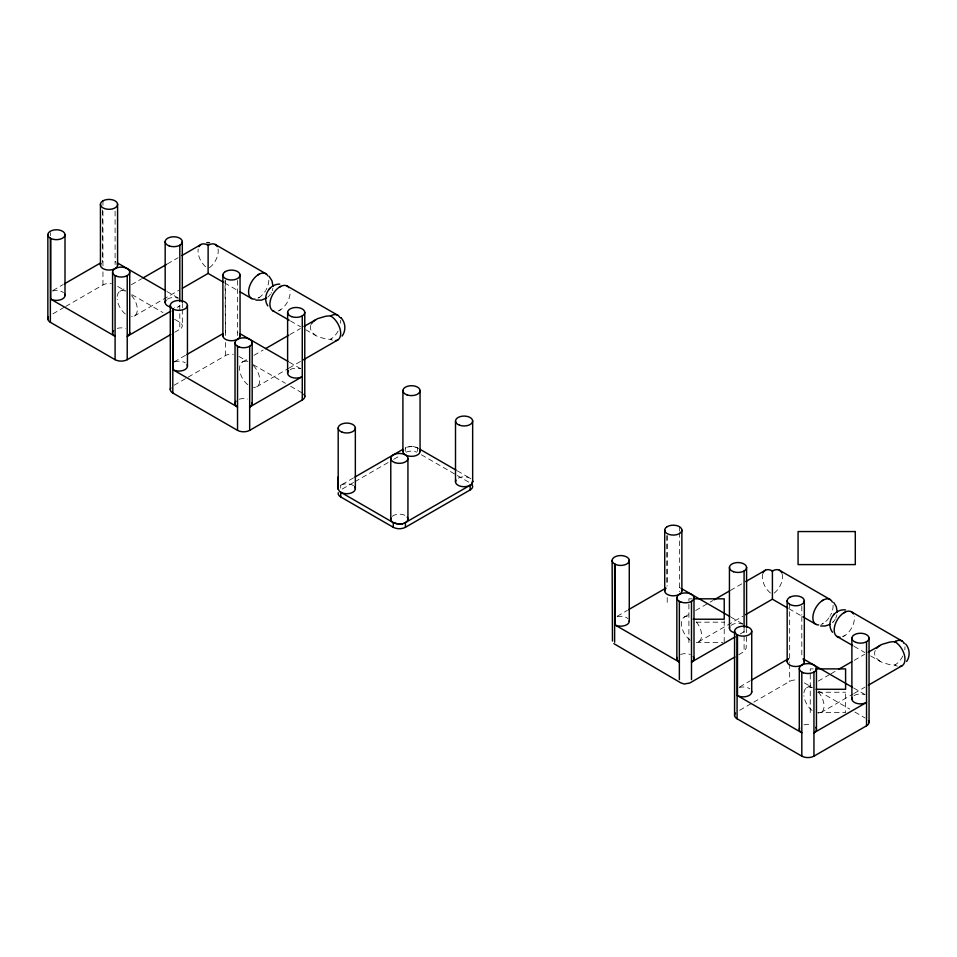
<?xml version="1.0" encoding="UTF-8"?>
<svg xmlns="http://www.w3.org/2000/svg" width="957" height="957" viewBox="0 0 957 957"><rect width="100%" height="100%" fill="white"/><g stroke="black" fill="none" stroke-linecap="round" stroke-linejoin="round"><path stroke-width="0.72" stroke-dasharray="4.79 3.59" d="M272.685 289.05L272.829 288.332M836.956 614.837L835.736 618.318M310.714 325.416L310.511 326.134A10.168 8.302 0 0 0 310.511 329.064L312.281 332.569L315.834 335.596M272.578 289.552L272.219 290.749M875.26 650.485L874.782 651.92A10.168 8.302 0 0 0 874.782 654.851L876.552 658.356L880.105 661.383M310.989 324.698L311.348 323.992M271.13 293.153L271.465 292.543M835.15 619.382L834.049 620.914M270.484 294.182L269.455 295.522M267.816 297.125L269.096 295.904M832.925 622.146L833.726 621.308L832.542 622.505M258.701 297.783L259.969 296.957A14.307 8.254 -60 0 0 264.12 292.83M278.116 310.977A14.307 8.254 -60 0 0 278.75 310.726L281.286 309.267A14.307 8.254 -60 0 0 289.947 290.485M828.918 617.899A14.307 8.254 -60 0 1 824.24 622.732L821.704 624.203A14.307 8.254 -60 0 1 821.07 624.442M353.54 485.725A8.577 4.952 0 0 0 340.692 485.259L339.986 485.725L353.635 477.782M102.232 262.039A8.577 4.952 0 0 1 102.578 261.799L102.949 261.572M225.397 332.27L225.027 280.664M305.678 329.734L317.688 336.601L325.547 338.91A28.196 23.028 0 0 0 330.584 339.28L331.218 338.886A14.307 8.254 -60 0 0 338.371 330.548M870.738 655.964L881.959 662.376L889.819 664.696A28.196 23.028 0 0 0 894.855 665.055L895.489 664.672A14.307 8.254 -60 0 0 903.037 655.521M52.922 290.461L63.186 284.54M52.922 313.812L64.466 307.149M65.746 306.407L102.949 284.935A8.577 4.952 0 0 1 111.407 283.679M119.852 291.371L125.439 288.141M131.408 284.696L141.684 278.762M167.367 263.929L178.086 257.744M134.147 316.133L178.792 290.354M177.248 307.436L179.808 305.953A8.577 4.952 0 0 1 174.557 307.376M174.676 332.27L179.808 329.304L179.808 302.986M258.067 298.117L259.287 297.364M174.09 361.902L185.634 355.226M279.372 310.427L280.724 309.745M174.09 385.252L186.914 377.848M188.206 377.106L225.397 355.633A8.577 4.952 0 0 1 233.341 354.293M242.3 362.069L247.851 358.863M253.916 355.358L263.163 350.023M289.947 334.555L300.354 328.55M332.474 340.166A14.307 8.254 60 0 1 331.218 339.627L330.584 339.28L331.218 338.886M256.596 386.819L288.703 368.289M289.146 368.026L300.713 361.351M353.635 482.448L340.692 489.924L340.692 485.259M354.939 481.706L388.59 462.279M393.77 459.288L400.241 455.544M617.193 616.236L627.457 610.315M684.123 617.145L690.547 613.437M695.679 610.47L712.821 600.577M730.358 590.457L743.194 583.04M698.419 641.908L743.063 616.129M740.24 633.953L744.091 631.74A8.577 4.952 0 0 1 740.407 632.984M738.732 654.755L743.888 651.609L746.149 648.308L746.592 634.096M822.338 623.904L823.522 623.127M739.653 686.935L749.917 681.013M842.387 636.752A14.307 8.254 -60 0 0 843.021 636.501L845.557 635.041A14.307 8.254 -60 0 0 854.218 616.26M739.653 710.297L752.477 702.881M753.757 702.151L789.669 681.408A8.577 4.952 0 0 1 798.138 680.152M806.572 687.844L812.122 684.638M818.187 681.145L829.982 674.326M831.083 673.692L835.09 671.383M854.218 660.33L864.626 654.325M820.867 712.606L853.429 693.813M854.266 693.323L864.984 687.138M843.655 636.214L844.995 635.52M411.426 446.44C397.897 448.689 414.106 445.711 411.558 446.44M691.839 598.819L688.896 598.819L688.896 642.578M696.253 622.182L724.222 622.182M696.253 642.578L722.75 642.578M813.199 668.895L810.256 668.895L810.256 712.642M817.613 692.246L845.593 692.246M817.613 712.642L845.593 712.642L845.593 690.751M412.67 446.488L413.639 446.596M418.592 448.606A8.577 4.952 0 0 0 417.563 447.888L413.711 446.608L415.733 447.086M415.781 447.098L416.714 447.457M416.75 447.481L417.563 447.888L417.563 451.393M895.453 664.648L894.855 665.043L895.489 665.402A14.307 8.254 60 0 0 897.367 666.144M894.855 665.067L895.489 665.402M330.584 339.257L331.218 339.627M224.644 282.949L238.616 291.012M290.426 320.93L300.594 326.792M788.915 608.724L801.93 616.236M854.051 646.334L864.865 652.578M166.865 291.478L179.808 298.943M289.313 362.165L302.268 369.641M731.136 617.253L744.091 624.73M853.596 687.951L866.54 695.428M457.326 470.844L470.521 478.476M421.403 454.778L456.034 474.78M457.326 475.509L468.87 482.184M117.675 286.43L125.439 290.916M131.91 294.648L162.977 312.592M174.629 319.315L179.808 322.306A8.577 4.952 0 0 1 179.808 329.304M238.831 356.375L247.887 361.614M253.067 364.593L285.437 383.279M290.617 386.269L302.268 393.004M804.394 682.903L812.17 687.389M818.642 691.121L849.708 709.065M854.888 712.056L865.248 718.037M470.856 478.715L470.15 478.249A8.577 4.952 0 0 0 457.637 478.476M801.81 606.212L801.81 615.1M801.81 616.583L801.81 658.057M789.669 603.257L789.669 662.435M789.669 663.895L789.669 681.408M746.592 629.347L746.592 632.613M744.091 627.648L744.091 649.253M724.222 620.686L724.222 642.578M679.362 526.637L679.362 531.075M679.362 532.559L679.362 591.737M667.22 535.513L667.22 585.875M667.22 597.575L667.22 604.872M666.85 535.741L666.85 586.103M405.421 451.393C404.333 450.173 406.821 446.405 405.421 447.888A8.577 4.952 0 0 0 404.392 448.606M237.539 280.437L237.539 336.649M225.397 280.437L225.397 336.649M225.397 342.486L225.397 355.633M182.32 303.525L182.32 307.951M182.32 309.422L182.32 325.966M115.091 211.222L115.091 264.491M102.949 200.85L102.949 205.288M102.949 211.222L102.949 265.962M102.949 271.8L102.949 284.935M102.578 209.966L102.578 261.799M50.362 232.695L50.362 235.661M617.289 616.679A8.577 4.952 0 0 1 628.091 618.701M730.921 625.447A8.577 4.952 0 0 1 742.835 624.131M679.362 587.359A8.577 4.952 0 0 1 680.678 588.34M680.606 654.492A8.577 4.952 0 0 1 690.248 654.492M52.527 291.024A8.577 4.952 0 0 1 63.521 292.663M115.091 261.572A8.577 4.952 0 0 1 116.12 262.29M167.308 299.17A8.577 4.952 0 0 1 178.11 298.189M117.256 328.395A8.577 4.952 0 0 1 125.523 328.55M406.27 452.135A8.577 4.952 0 0 1 416.714 452.135M392.25 516.337A8.577 4.952 0 0 1 405.421 515.62M818.247 692.019A14.307 8.254 60 0 1 824.061 705.931A14.307 8.254 60 0 1 818.247 713.144M812.05 710.477A14.307 8.254 60 0 1 803.916 695.763M803.916 692.844A14.307 8.254 60 0 1 812.05 687.533M904.951 646.824A14.307 8.254 -60 0 1 904.784 649.839M739.259 687.509A8.577 4.952 0 0 1 749.929 688.884M854.027 695.655A8.577 4.952 0 0 1 864.841 694.662M803.988 724.88A8.577 4.952 0 0 1 812.242 725.023M696.373 621.978A14.307 8.254 60 0 1 701.613 635.233A14.307 8.254 60 0 1 696.373 642.446M690.224 640.257A14.307 8.254 60 0 1 681.384 623.557A14.307 8.254 60 0 1 690.224 617.086M770.505 593.065A14.307 8.254 60 0 1 762.609 574.128M833.068 605.326A14.307 8.254 -60 0 1 831.836 612.396M831.513 613.21A14.307 8.254 -60 0 1 830.76 614.825M830.341 615.614A14.307 8.254 -60 0 1 829.898 616.392M782.204 574.128A14.307 8.254 -60 0 1 773.675 593.543M131.528 295.534A14.307 8.254 60 0 1 137.329 309.458A14.307 8.254 60 0 1 131.528 316.671M125.331 313.992A14.307 8.254 60 0 1 117.185 299.29M117.185 296.359A14.307 8.254 60 0 1 125.331 291.048M205.611 266.764A14.307 8.254 60 0 1 198.195 248.987M268.809 280.257A14.307 8.254 -60 0 1 267.23 287.423M266.883 288.236A14.307 8.254 -60 0 1 266.07 289.839M265.615 290.617A14.307 8.254 -60 0 1 264.646 292.112M218.064 248.987A14.307 8.254 -60 0 1 209.392 267.757M253.402 365.61A14.307 8.254 60 0 1 259.79 380.156A14.307 8.254 60 0 1 253.402 387.322M247.779 384.69A14.307 8.254 60 0 1 239.561 368.481A14.307 8.254 60 0 1 247.779 361.746M340.62 320.344A14.307 8.254 -60 0 1 340.62 323.275M174.509 361.878A8.577 4.952 0 0 1 185.311 362.859M237.539 332.27A8.577 4.952 0 0 1 237.91 332.498M290.127 369.641A8.577 4.952 0 0 1 300.091 368.732M239.238 399.248A8.577 4.952 0 0 1 247.504 399.093"/><path stroke-width="1.44" d="M338.192 476.921L338.252 489.362M338.252 488.118L338.192 488.716L338.288 487.986M906.65 661.454C910.334 656.275 909.868 648.679 905.609 643.965M342.08 336.098C346.195 330.727 345.68 322.485 340.895 317.7L341.338 318.179M311.779 323.299L312.281 322.629M279.755 284.109C269.144 283.846 261.823 297.089 267.84 305.917M845.605 609.944C834.121 608.317 825.389 622.995 832.494 632.266M407.227 517.151A8.577 4.952 0 0 1 405.421 522.63L404.608 523.036L470.15 485.259C472.914 485.366 472.471 478.703 472.662 481.598M876.552 648.415L877.126 647.757M269.252 288.99L270.053 288.141M471.538 484.206L472.662 481.909L472.662 420.865M833.523 614.765L834.325 613.927M312.855 321.971L315.834 319.614M471.466 484.278L470.15 485.259A8.577 4.952 0 0 1 459.48 485.941A8.577 4.952 0 0 1 456.01 480.079M877.772 647.123L880.105 645.389M254.969 299.11A14.307 8.254 -60 0 1 248.664 290.426A14.307 8.254 -60 0 1 257.433 275.245L259.969 273.786A14.307 8.254 -60 0 1 267.852 275.843M274.073 311.288A14.307 8.254 -60 0 1 270.221 301.156A14.307 8.254 -60 0 1 278.75 287.555L281.286 286.095A14.307 8.254 -60 0 1 288.87 287.662M832.375 602.156A14.307 8.254 -60 0 0 824.24 599.561L821.704 601.032A14.307 8.254 -60 0 0 812.983 615.818A14.307 8.254 -60 0 0 818.666 624.933M852.831 613.006A14.307 8.254 -60 0 0 845.557 611.87L843.021 613.329A14.307 8.254 -60 0 0 834.301 628.127A14.307 8.254 -60 0 0 839.983 637.242M266.513 298.082L261.548 300.115L255.854 300.115M64.466 283.798L100.389 263.055M142.964 278.02L166.53 264.419M181.938 255.519L201.209 244.394M199.953 245.315A14.307 8.254 60 0 1 207.49 244.884L208.77 244.884A14.307 8.254 -60 0 1 216.306 245.315M182.332 288.308L208.124 273.415L223.531 282.303M170.836 311.133L127.221 336.314A8.577 4.952 0 0 0 129.697 332.342M258.067 274.815L259.287 274.061M48.352 317.126A8.577 4.952 0 0 0 50.362 322.306L115.091 359.676A8.577 4.952 0 0 0 127.221 359.676L170.836 334.495M279.372 287.124L280.724 286.43M186.914 354.485L222.837 333.754M265.52 348.659L288.739 335.249M303.979 326.457L317.688 318.609L325.547 316.288A28.196 23.028 0 0 1 330.584 315.93L331.218 315.583A14.307 8.254 -60 0 1 339.735 317.341M303.273 359.868L337.953 339.855M170.801 387.812A8.577 4.952 0 0 0 172.81 393.004L237.539 430.363A8.577 4.952 0 0 0 249.669 430.363L302.268 400.002A8.577 4.952 0 0 0 303.836 394.248M354.939 477.029L402.837 449.383M338.252 492.783A8.577 4.952 0 0 0 340.692 496.934L393.291 527.295A8.577 4.952 0 0 0 405.421 527.295L470.15 489.924A8.577 4.952 0 0 0 472.363 485.139M628.737 609.573L665.94 588.1M714.113 599.836L729.521 590.936M745.766 581.557L765.48 570.181M763.542 571.939A14.307 8.254 60 0 1 771.773 570.659L773.041 570.659A14.307 8.254 -60 0 1 780.194 570.743M745.611 614.657L772.407 599.19L787.802 608.09M735.108 636.919L691.492 662.1A8.577 4.952 0 0 0 693.299 656.622M822.338 600.589L823.522 599.812M734.892 656.981L689.722 683.047L684.171 684.004L680.822 682.879L613.904 643.654M843.655 612.899L844.995 612.217M751.197 680.271L788.389 658.799M838.822 669.218L851.73 661.777M868.25 652.231L881.959 644.384L889.819 642.075A28.196 23.028 0 0 1 894.855 641.704L895.489 641.357A14.307 8.254 -60 0 1 903.719 642.637M895.489 641.357L894.855 641.728L895.489 642.099A14.307 8.254 60 0 1 904.652 656.131A14.307 8.254 60 0 1 900.274 666.371M868.382 685.176L902.224 665.629M735.502 713.025A8.577 4.952 0 0 0 737.081 718.779L801.81 756.15A8.577 4.952 0 0 0 813.952 756.15L866.54 725.789A8.577 4.952 0 0 0 868.537 720.609M829.898 624.395L825.317 625.986L820.628 625.986M207.49 244.884L208.805 244.908M335.452 340.644A14.307 8.254 60 0 0 340.453 330.751A14.307 8.254 60 0 0 331.218 316.312L330.584 315.954L331.218 315.583M771.773 570.659L773.077 570.683M402.67 523.694C405.361 523.527 394.416 524.46 400.469 524.029M401.617 523.898L402.574 523.706M400.528 524.029L401.509 523.91M206.82 242.659L209.439 242.659M693.311 598.819L724.222 598.819L724.222 619.227L693.311 619.227M816.142 668.895L845.593 668.895L845.593 689.291L816.142 689.291M354.64 486.79A8.577 4.952 0 0 1 351.59 492.855A8.577 4.952 0 0 1 340.692 492.257L339.986 491.79L393.291 522.63L398.172 524.029M397.131 523.91L393.291 522.63A8.577 4.952 0 0 1 390.982 518.036M50.362 238.221L50.757 238.437A8.577 4.952 0 0 0 64.801 235.793A8.577 4.952 0 0 0 54.035 229.955A8.577 4.952 0 0 0 50.362 238.221L50.362 322.306M172.81 308.92L173.205 309.135A8.577 4.952 0 0 0 187.249 306.491A8.577 4.952 0 0 0 176.483 300.654A8.577 4.952 0 0 0 172.81 308.92L172.81 393.004M614.633 563.996L615.028 564.211A8.577 4.952 0 0 0 629.072 561.58A8.577 4.952 0 0 0 618.306 555.742A8.577 4.952 0 0 0 614.633 563.996L614.633 642.243M737.081 634.694L737.476 634.91A8.577 4.952 0 0 0 751.532 632.278A8.577 4.952 0 0 0 740.754 626.44A8.577 4.952 0 0 0 737.081 634.694L737.081 718.779M64.669 294.062A8.577 4.952 0 0 1 61.021 299.625A8.577 4.952 0 0 1 50.757 299.158L115.091 336.314A8.577 4.952 0 0 1 113.512 330.56M187.117 364.761A8.577 4.952 0 0 1 183.481 370.323A8.577 4.952 0 0 1 173.205 369.857L237.539 407.012A8.577 4.952 0 0 1 235.96 401.258M629.239 620.758A8.577 4.952 0 0 1 624.598 625.639A8.577 4.952 0 0 1 615.028 624.945L679.362 662.1A8.577 4.952 0 0 1 677.054 657.507M751.628 691.145A8.577 4.952 0 0 1 747.285 696.265A8.577 4.952 0 0 1 737.476 695.631L801.81 732.787A8.577 4.952 0 0 1 799.633 727.906M215.05 244.394L266.07 273.846M286.933 285.904L337.953 315.355M779.321 570.181L830.341 599.632M851.216 611.679L902.224 641.13M239.896 291.753L251.775 298.608M272.637 310.654L289.158 320.188M802.899 616.798L816.046 624.395M836.92 636.441L852.771 645.592M117.675 263.067L165.573 290.725M240.123 333.766L288.021 361.423M681.946 588.854L729.844 616.511M803.102 658.799L852.292 687.198M420.123 449.371L456.034 470.102M894.855 641.704L895.489 642.099M330.584 315.93L331.218 316.312M269.096 276.298L271.967 280.784L272.996 286.358M339.304 491.204L338.192 488.919L338.192 427.875M833.726 602.455L836.251 606.559L837.267 612.145M612.468 641.011L612.121 560.347M869.052 638.044L869.052 722.439M866.54 641.704L866.54 725.789M851.886 638.044L851.886 699.077M816.453 668.405L816.453 729.449M813.952 672.065L813.952 756.15M804.323 600.673L804.323 661.718M801.81 672.065L801.81 756.15M799.298 668.405L799.298 729.449M787.168 600.673L787.168 661.718M772.407 571.006L772.407 599.19M751.735 631.034L751.735 692.078M746.592 567.345L746.592 627.876M744.091 571.006L744.091 627.29M737.476 634.91L737.476 695.631M734.569 631.034L734.569 715.429M729.437 567.345L729.437 628.39M694.004 597.706L694.004 658.751M691.492 601.367L691.492 679.614M681.874 529.975L681.874 591.019M679.362 601.367L679.362 679.614M676.85 597.706L676.85 658.751M664.708 529.975L664.708 591.019M629.275 560.347L629.275 621.38M615.028 564.211L615.028 624.945M470.15 485.259L470.15 489.924M455.508 420.865L455.508 481.909M420.063 390.504L420.063 451.548M407.933 458.236L407.933 519.28M405.421 522.63L405.421 527.295M402.909 390.504L402.909 451.548M393.291 522.63L393.291 527.295M390.779 458.236L390.779 519.28M355.346 427.875L355.346 488.919M340.692 492.257L340.692 496.934M304.769 312.269L304.769 396.653M302.268 315.93L302.268 400.002M287.614 312.269L287.614 373.302M252.181 342.63L252.181 403.663M249.669 346.29L249.669 430.363M240.051 274.898L240.051 335.931M237.539 346.29L237.539 430.363M235.027 342.63L235.027 403.663M222.885 274.898L222.885 335.931M208.124 245.231L208.124 273.415M187.452 305.259L187.452 366.292M182.32 241.571L182.32 302.364M179.808 245.231L179.808 301.515M173.205 309.135L173.205 369.857M170.298 305.259L170.298 389.655M165.166 241.571L165.166 302.603M129.733 271.932L129.733 332.964M127.221 275.592L127.221 359.676M117.591 204.2L117.591 265.233M115.091 275.592L115.091 359.676M112.579 271.932L112.579 332.964M100.437 204.2L100.437 265.233M65.004 234.561L65.004 295.593M50.757 238.437L50.757 299.158M47.85 234.561L47.85 318.956M681.767 590.086A8.577 4.952 0 0 1 671.946 595.756A8.577 4.952 0 0 1 665.641 588.615M735.622 632.984A8.577 4.952 0 0 1 729.772 626.847M117.256 263.701A8.577 4.952 0 0 1 108.751 270.03A8.577 4.952 0 0 1 100.94 263.402M170.836 307.113A8.577 4.952 0 0 1 166.099 300.199M419.561 449.706A8.577 4.952 0 0 1 411.486 456.345A8.577 4.952 0 0 1 403.411 449.706M853.154 613.449A14.307 8.254 -60 0 1 853.441 613.927M904.006 643.128A14.307 8.254 -60 0 1 904.257 643.654M803.39 659.313A8.577 4.952 0 0 1 795.746 666.515A8.577 4.952 0 0 1 788.101 659.313M852.232 697.545A8.577 4.952 0 0 0 856.096 703.192A8.577 4.952 0 0 0 866.54 702.426L813.952 732.787A8.577 4.952 0 0 0 815.759 727.32M763.004 572.956A14.307 8.254 60 0 1 763.255 572.43M780.589 571.102A14.307 8.254 -60 0 1 781.809 572.956M198.984 246.655A14.307 8.254 60 0 1 199.594 245.722M216.665 245.722A14.307 8.254 -60 0 1 217.275 246.655M239.705 334.4A8.577 4.952 0 0 1 231.199 340.728A8.577 4.952 0 0 1 223.4 334.101M288.547 370.897A8.577 4.952 0 0 0 291.155 377.154A8.577 4.952 0 0 0 302.268 376.651L249.669 407.012A8.577 4.952 0 0 0 252.086 402.73M102.949 200.85L102.578 201.078A8.577 4.952 0 0 0 107.148 209.188A8.577 4.952 0 0 0 117.256 202.968A8.577 4.952 0 0 0 102.949 200.85M225.397 271.549L225.027 271.776A8.577 4.952 0 0 0 229.596 279.887A8.577 4.952 0 0 0 239.705 273.666A8.577 4.952 0 0 0 225.397 271.549M667.22 526.637L666.85 526.864A8.577 4.952 0 0 0 671.419 534.975A8.577 4.952 0 0 0 681.528 528.754A8.577 4.952 0 0 0 667.22 526.637M789.669 597.324L789.31 597.551A8.577 4.952 0 0 0 793.867 605.661A8.577 4.952 0 0 0 803.988 599.453A8.577 4.952 0 0 0 789.669 597.324M404.548 523.06L403.722 523.383L404.548 523.06M855.295 531.554L798.078 531.554L798.078 564.594L855.295 564.594L855.295 531.554M733.493 571.712A8.577 4.952 0 0 0 746.592 567.657A8.577 4.952 0 0 0 733.959 563.135A8.577 4.952 0 0 0 733.493 571.712M680.906 602.073A8.577 4.952 0 0 0 694.004 598.017A8.577 4.952 0 0 0 681.372 593.496A8.577 4.952 0 0 0 680.906 602.073M169.222 245.937A8.577 4.952 0 0 0 182.32 241.882A8.577 4.952 0 0 0 169.688 237.36A8.577 4.952 0 0 0 169.222 245.937M116.634 276.298A8.577 4.952 0 0 0 129.733 272.243A8.577 4.952 0 0 0 117.101 267.721A8.577 4.952 0 0 0 116.634 276.298M342.247 432.241A8.577 4.952 0 0 0 355.346 428.186A8.577 4.952 0 0 0 342.714 423.664A8.577 4.952 0 0 0 342.247 432.241M394.834 462.602A8.577 4.952 0 0 0 407.933 458.547A8.577 4.952 0 0 0 395.301 454.025A8.577 4.952 0 0 0 394.834 462.602M406.964 394.87A8.577 4.952 0 0 0 420.063 390.815A8.577 4.952 0 0 0 407.431 386.293A8.577 4.952 0 0 0 406.964 394.87M459.563 425.231A8.577 4.952 0 0 0 472.662 421.176A8.577 4.952 0 0 0 460.03 416.654A8.577 4.952 0 0 0 459.563 425.231M855.941 642.41A8.577 4.952 0 0 0 869.052 638.355A8.577 4.952 0 0 0 856.419 633.833A8.577 4.952 0 0 0 855.941 642.41M803.354 672.771A8.577 4.952 0 0 0 816.453 668.716A8.577 4.952 0 0 0 803.82 664.194A8.577 4.952 0 0 0 803.354 672.771M291.67 316.635A8.577 4.952 0 0 0 304.769 312.58A8.577 4.952 0 0 0 292.136 308.058A8.577 4.952 0 0 0 291.67 316.635M239.083 346.996A8.577 4.952 0 0 0 252.181 342.941A8.577 4.952 0 0 0 239.549 338.419A8.577 4.952 0 0 0 239.083 346.996"/></g></svg>
